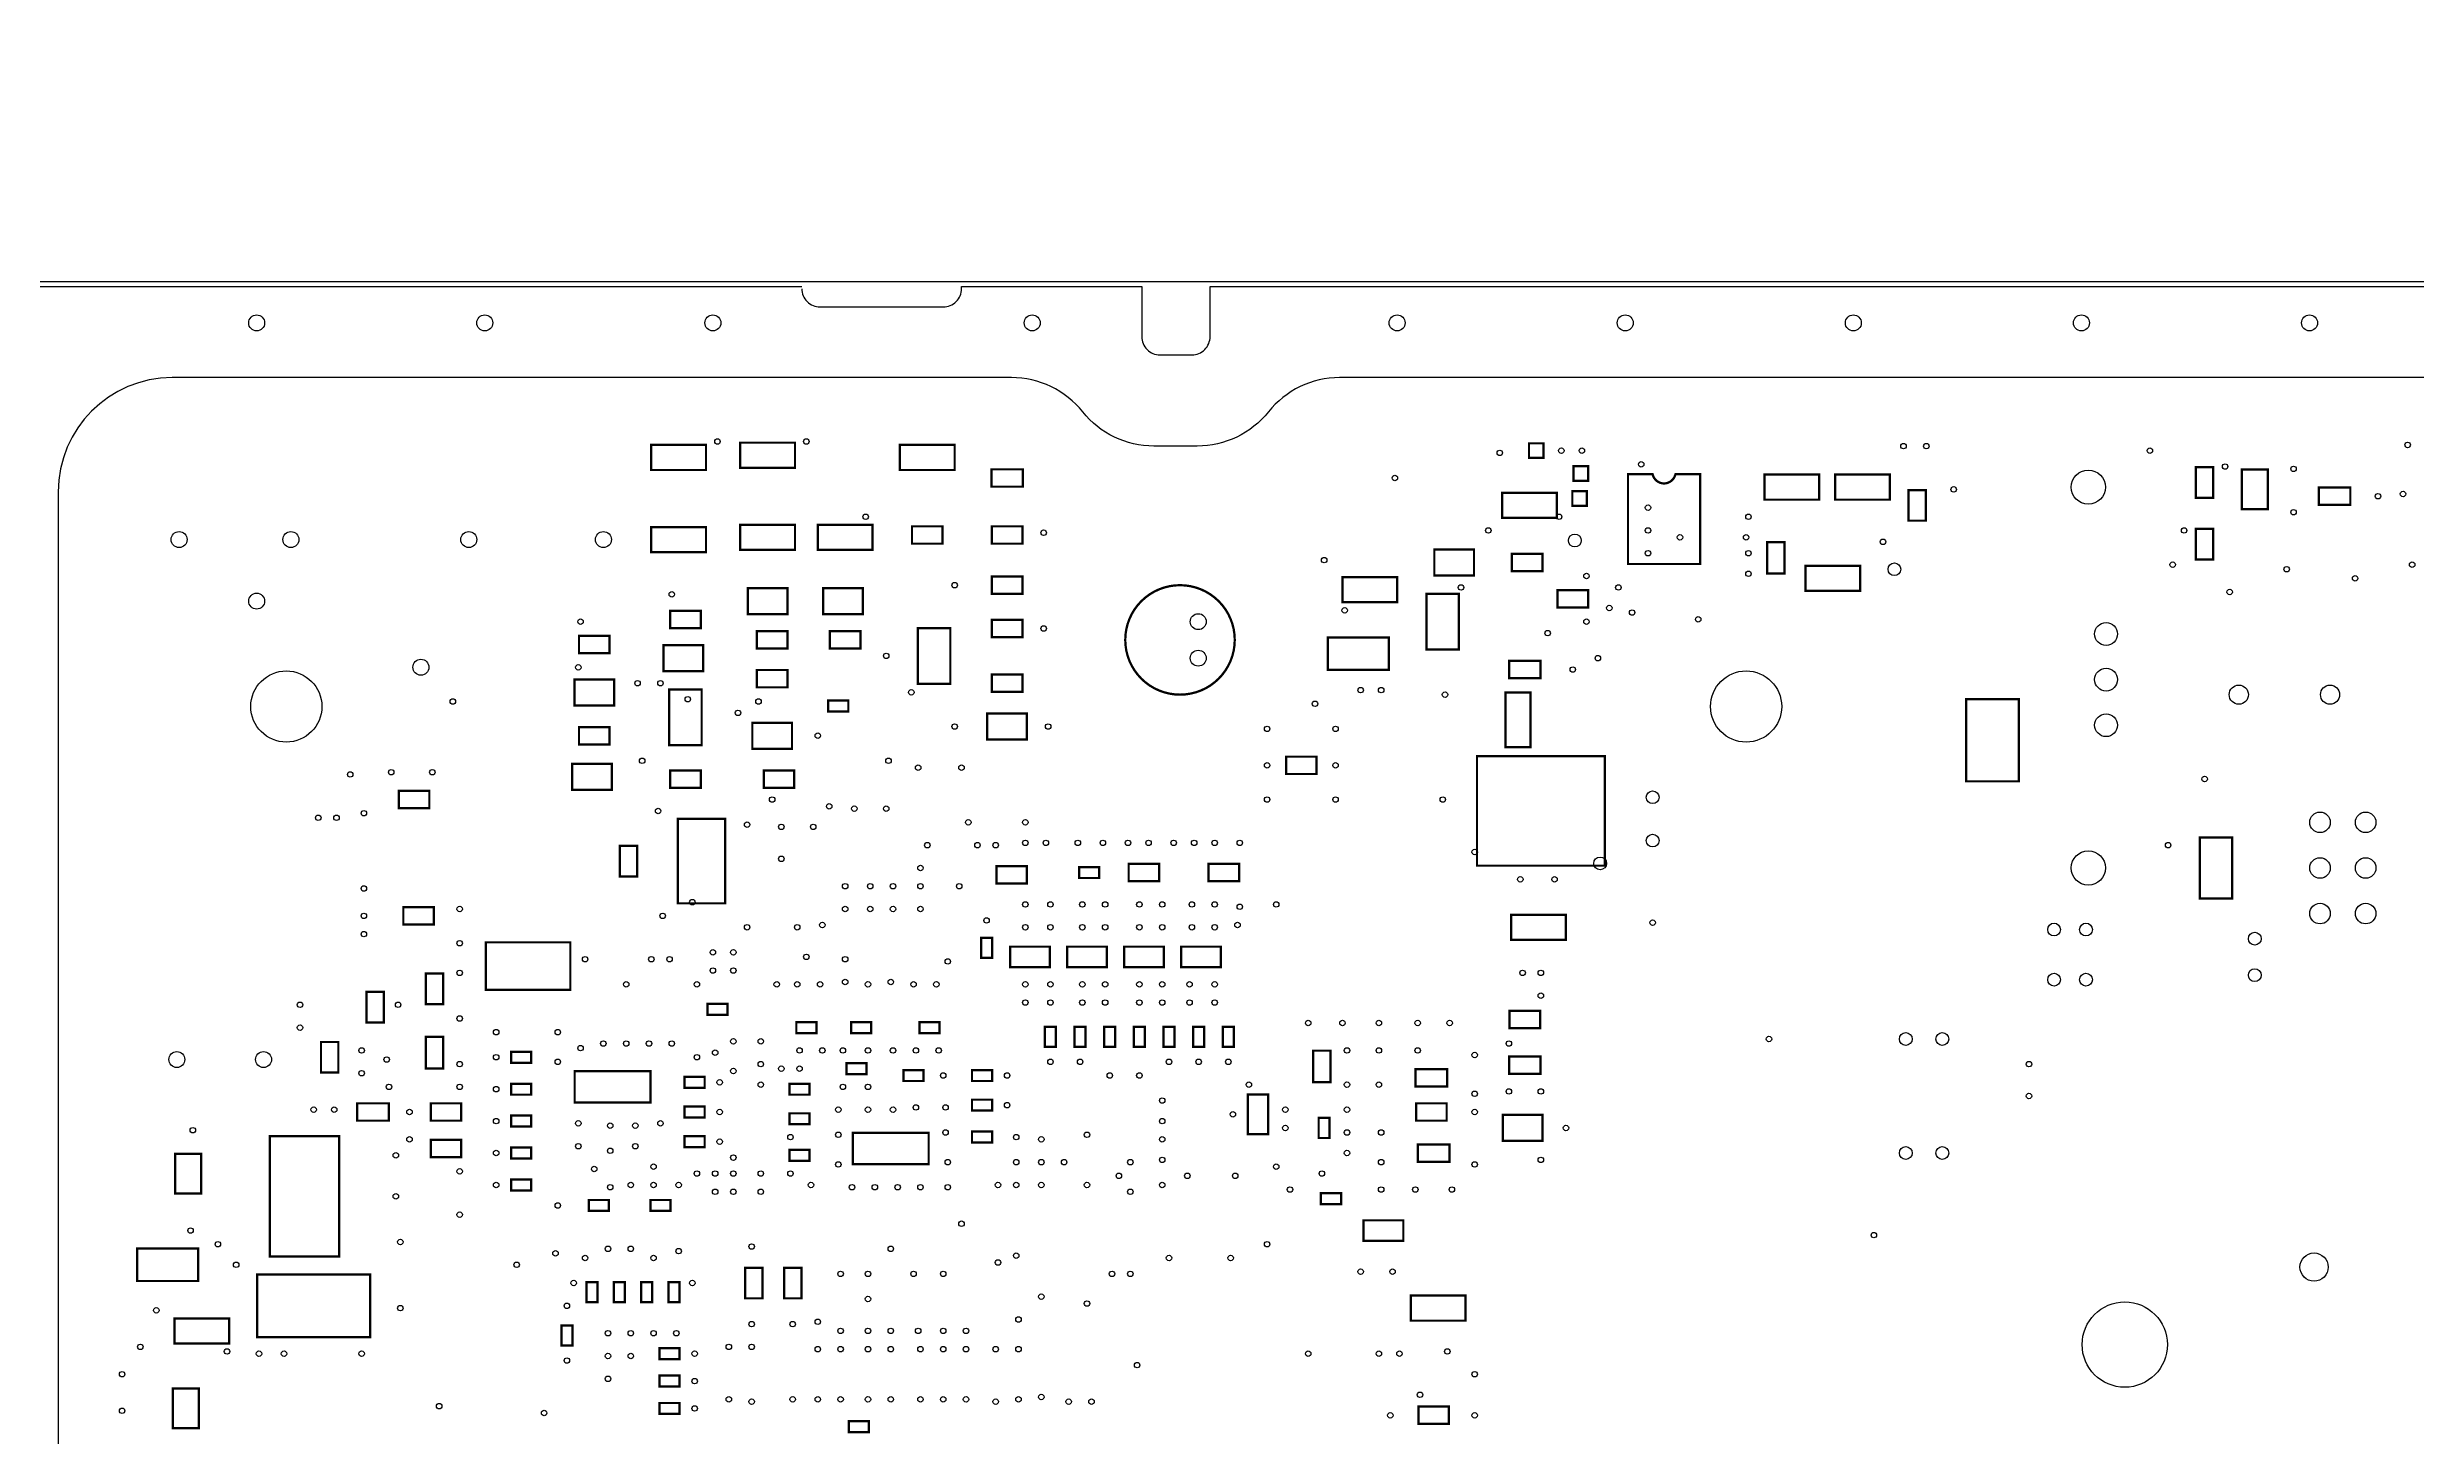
# Model space of a CAD drawing. Extents: x -225 to 380, y -363 to 289.
# Drawn here: x -90.1 to 41.8, y -73.3 to 4 of the extents above; entities that cross this region are included whole.
import ezdxf

# ---------------------------------------------------------------- set-up
doc = ezdxf.new("R2010")
doc.units = 0
doc.header["$MEASUREMENT"] = 0
doc.layers.get('0').update_dxf_attribs({"linetype": 'CONTINUOUS'})
doc.layers.get('DEFPOINTS').update_dxf_attribs({"linetype": 'CONTINUOUS'})
for name, color, linetype in [('1_2_CAV_PCB', 140, 'CONTINUOUS'), ('1_4_FUGAS_PASADAS', 1, 'CONTINUOUS'), ('_G01-IND-2BOT_OUTLINE_PART', 7, 'CONTINUOUS'), ('_G01-IND-3GEN_DRILLS', 40, 'CONTINUOUS'), ('_G01-IND-3GEN_OUTLINE', 7, 'CONTINUOUS')]:
    doc.layers.add(name, color=color, linetype=linetype)
doc.styles.get("Standard").update_dxf_attribs({"font": '@Arial Unicode MS'})
doc.dimstyles.get("Standard").update_dxf_attribs({"dimtxt": 0.18, "dimasz": 0.18, "dimexe": 0.18, "dimexo": 0.0625, "dimgap": 0.09, "dimtad": 0, "dimtih": 1, "dimtoh": 1, "dimdec": 4, "dimzin": 0, "dimdsep": 46, "dimtxsty": 'STANDARD', "dimcen": 0.09, "dimadec": 0, "dimazin": 0, "dimtfac": 1, "dimtdec": 4, "dimtofl": 0, "dimtmove": 2, "dimatfit": 3, "dimfxl": 1, "dimtolj": 1, "dimtzin": 0, "dimarcsym": 0})

# ---------------------------------------------------------------- blocks, each defined once
blk = doc.blocks.new('ROUND_99')
blk.add_circle((0, 0), 0.006)
blk = doc.blocks.new('ROUND_237')
blk.add_circle((0, 0), 0.014)
blk = doc.blocks.new('ROUND_148')
blk.add_circle((0, 0), 0.0175)
blk = doc.blocks.new('ROUND_241')
blk.add_circle((0, 0), 0.021)
blk = doc.blocks.new('ROUND_139')
blk.add_circle((0, 0), 0.0225)
blk = doc.blocks.new('ROUND_8')
blk.add_circle((0, 0), 0.025)
blk = doc.blocks.new('ROUND_147')
blk.add_circle((0, 0), 0.031)
blk = doc.blocks.new('ROUND_122')
blk.add_circle((0, 0), 0.0375)
blk = doc.blocks.new('ROUND_238')
blk.add_circle((0, 0), 0.078)
blk = doc.blocks.new('ROUND_240')
blk.add_circle((0, 0), 0.0935)
blk = doc.blocks.new('*U30')
at = {"color": 0, "linetype": 'Continuous'}
blk.add_text('288,67 [11,365]', height=6.5, dxfattribs=at).set_placement((317.96, 11.71))
blk = doc.blocks.new('*D29')
at = {"color": 0}
blk.add_line((-5.45, 9.27), (380.46, 9.27), dxfattribs=at)
at = {"layer": 'DEFPOINTS', "color": 0}
for p in [(-6.07, 9.27), (317.61, 9.27), (215.9, -279.4)]:
    blk.add_point(p, dxfattribs=at)
at = {"linetype": 'Continuous'}
blk.add_blockref('*U30', (0, 0), dxfattribs=at)

msp = doc.modelspace()

# ---------------------------------------------------------------- linework, layer by layer
at = {"layer": '1_2_CAV_PCB', "linetype": 'Continuous'}
msp.add_lwpolyline([(96.13899, -9.017), (-115.47488, -9.017, -0.182675814)], format="xyb", dxfattribs=at)
at = {"layer": '1_4_FUGAS_PASADAS', "linetype": 'Continuous'}
msp.add_lwpolyline([(88.59519, -14.351), (-18.18867, -14.351, 0.227735077), (-22.15424, -16.256, -0.22773508), (-26.11981, -18.161), (-28.52828, -18.161, -0.227735081), (-32.49385, -16.256, 0.227735081), (-36.45943, -14.351), (-83.18501, -14.351, 0.414213562), (-89.53501, -20.701), (-89.53501, -193.548, 0.414213562), (-83.18501, -199.898), (-39.75101, -199.898, -0.414213562), (-34.67101, -204.978), (-34.67101, -211.20175, 0.414185688), (-28.32161, -217.55175), (16.89038, -217.55606, 0.414241437), (23.24098, -211.20606), (23.24098, -206.12289, -0.414203924), (28.32082, -201.04289), (80.39121, -201.04118, 0.414203924)], format="xyb", dxfattribs=at)
at = {"layer": '_G01-IND-2BOT_OUTLINE_PART', "linetype": 'Continuous', "const_width": 0.127}
for points in [[(-56.51501, -18.0975), (-56.51501, -19.4945), (-53.46701, -19.4945), (-53.46701, -18.0975), (-56.51501, -18.0975)], [(-51.56201, -17.9705), (-51.56201, -19.3675), (-48.51401, -19.3675), (-48.51401, -17.9705), (-51.56201, -17.9705)], [(-39.62401, -19.4945), (-39.62401, -18.0975), (-42.67201, -18.0975), (-42.67201, -19.4945), (-39.62401, -19.4945)], [(-7.64541, -18.8214), (-6.83261, -18.8214), (-6.83261, -18.0086), (-7.64541, -18.0086), (-7.64541, -18.8214)], [(-35.82671, -20.4216), (-35.82671, -19.4564), (-37.57931, -19.4564), (-37.57931, -20.4216), (-35.82671, -20.4216)], [(-5.16891, -20.0914), (-4.35611, -20.0914), (-4.35611, -19.2786), (-5.16891, -19.2786), (-5.16891, -20.0914)], [(-2.13361, -24.7269), (1.87959, -24.7269), (1.87959, -19.7231), (0.51225, -19.7231), (0.48977, -19.79326), (0.44527, -19.89887), (0.38286, -19.99499), (0.30448, -20.07861), (0.21259, -20.1471), (0.11006, -20.19832), (0.00012, -20.23067), (-0.11381, -20.24314), (-0.22815, -20.23532), (-0.33933, -20.20748), (-0.44385, -20.16048), (-0.53846, -20.09579), (-0.62018, -20.01544), (-0.68646, -19.92194), (-0.73522, -19.81822), (-0.74379, -19.79326), (-0.76627, -19.7231), (-2.13361, -19.7231), (-2.13361, -24.7269)], [(5.46099, -19.7485), (5.46099, -21.1455), (8.50899, -21.1455), (8.50899, -19.7485), (5.46099, -19.7485)], [(12.44599, -21.1455), (12.44599, -19.7485), (9.39799, -19.7485), (9.39799, -21.1455), (12.44599, -21.1455)], [(29.48939, -21.0439), (30.45459, -21.0439), (30.45459, -19.3421), (29.48939, -19.3421), (29.48939, -21.0439)], [(33.48989, -19.4691), (32.04209, -19.4691), (32.04209, -21.6789), (33.48989, -21.6789), (33.48989, -19.4691)], [(-9.14401, -20.7645), (-9.14401, -22.1615), (-6.09601, -22.1615), (-6.09601, -20.7645), (-9.14401, -20.7645)], [(-5.23241, -21.4884), (-4.41961, -21.4884), (-4.41961, -20.6756), (-5.23241, -20.6756), (-5.23241, -21.4884)], [(13.48739, -22.3139), (14.45259, -22.3139), (14.45259, -20.6121), (13.48739, -20.6121), (13.48739, -22.3139)], [(38.08729, -21.4376), (38.08729, -20.4724), (36.33469, -20.4724), (36.33469, -21.4376), (38.08729, -21.4376)], [(-56.51501, -22.6695), (-56.51501, -24.0665), (-53.46701, -24.0665), (-53.46701, -22.6695), (-56.51501, -22.6695)], [(-48.51401, -23.9395), (-48.51401, -22.5425), (-51.56201, -22.5425), (-51.56201, -23.9395), (-48.51401, -23.9395)], [(-44.19601, -23.9395), (-44.19601, -22.5425), (-47.24401, -22.5425), (-47.24401, -23.9395), (-44.19601, -23.9395)], [(-40.29711, -23.5966), (-40.29711, -22.6314), (-41.99891, -22.6314), (-41.99891, -23.5966), (-40.29711, -23.5966)], [(-35.85211, -23.5966), (-35.85211, -22.6314), (-37.55391, -22.6314), (-37.55391, -23.5966), (-35.85211, -23.5966)], [(6.57859, -23.5077), (5.61339, -23.5077), (5.61339, -25.2603), (6.57859, -25.2603), (6.57859, -23.5077)], [(30.45459, -22.7711), (29.48939, -22.7711), (29.48939, -24.4729), (30.45459, -24.4729), (30.45459, -22.7711)], [(-10.70611, -25.3619), (-10.70611, -23.9141), (-12.91591, -23.9141), (-12.91591, -25.3619), (-10.70611, -25.3619)], [(-6.89611, -25.1206), (-6.89611, -24.1554), (-8.59791, -24.1554), (-8.59791, -25.1206), (-6.89611, -25.1206)], [(7.74699, -24.8285), (7.74699, -26.2255), (10.79499, -26.2255), (10.79499, -24.8285), (7.74699, -24.8285)], [(-51.14291, -26.0731), (-51.14291, -27.5209), (-48.93311, -27.5209), (-48.93311, -26.0731), (-51.14291, -26.0731)], [(-44.74211, -27.5209), (-44.74211, -26.0731), (-46.95191, -26.0731), (-46.95191, -27.5209), (-44.74211, -27.5209)], [(-37.55391, -25.4254), (-37.55391, -26.3906), (-35.85211, -26.3906), (-35.85211, -25.4254), (-37.55391, -25.4254)], [(-18.03401, -25.4635), (-18.03401, -26.8605), (-14.98601, -26.8605), (-14.98601, -25.4635), (-18.03401, -25.4635)], [(-13.34771, -29.4894), (-11.54431, -29.4894), (-11.54431, -26.3906), (-13.34771, -26.3906), (-13.34771, -29.4894)], [(-6.05791, -26.1874), (-6.05791, -27.1526), (-4.35611, -27.1526), (-4.35611, -26.1874), (-6.05791, -26.1874)], [(-53.75911, -28.2956), (-53.75911, -27.3304), (-55.46091, -27.3304), (-55.46091, -28.2956), (-53.75911, -28.2956)], [(-58.83911, -29.6926), (-58.83911, -28.7274), (-60.54091, -28.7274), (-60.54091, -29.6926), (-58.83911, -29.6926)], [(-50.63491, -28.4734), (-50.63491, -29.4386), (-48.93311, -29.4386), (-48.93311, -28.4734), (-50.63491, -28.4734)], [(-44.86911, -29.4386), (-44.86911, -28.4734), (-46.57091, -28.4734), (-46.57091, -29.4386), (-44.86911, -29.4386)], [(-41.66871, -31.3944), (-39.86531, -31.3944), (-39.86531, -28.2956), (-41.66871, -28.2956), (-41.66871, -31.3944)], [(-35.85211, -28.8036), (-35.85211, -27.8384), (-37.55391, -27.8384), (-37.55391, -28.8036), (-35.85211, -28.8036)], [(-18.84681, -28.8163), (-18.84681, -30.6197), (-15.44321, -30.6197), (-15.44321, -28.8163), (-18.84681, -28.8163)], [(-53.63211, -30.6959), (-53.63211, -29.2481), (-55.84191, -29.2481), (-55.84191, -30.6959), (-53.63211, -30.6959)], [(-6.99771, -31.0896), (-6.99771, -30.1244), (-8.75031, -30.1244), (-8.75031, -31.0896), (-6.99771, -31.0896)], [(-58.58511, -32.6009), (-58.58511, -31.1531), (-60.79491, -31.1531), (-60.79491, -32.6009), (-58.58511, -32.6009)], [(-48.93311, -31.5976), (-48.93311, -30.6324), (-50.63491, -30.6324), (-50.63491, -31.5976), (-48.93311, -31.5976)], [(-35.85211, -31.8516), (-35.85211, -30.8864), (-37.55391, -30.8864), (-37.55391, -31.8516), (-35.85211, -31.8516)], [(-55.51171, -34.8234), (-53.70831, -34.8234), (-53.70831, -31.7246), (-55.51171, -31.7246), (-55.51171, -34.8234)], [(-46.65981, -32.3342), (-46.65981, -32.9438), (-45.54221, -32.9438), (-45.54221, -32.3342), (-46.65981, -32.3342)], [(-7.55651, -31.877), (-8.95351, -31.877), (-8.95351, -34.925), (-7.55651, -34.925), (-7.55651, -31.877)], [(19.62149, -32.258), (16.70049, -32.258), (16.70049, -36.83), (19.62149, -36.83), (19.62149, -32.258)], [(-58.83911, -34.7726), (-58.83911, -33.8074), (-60.54091, -33.8074), (-60.54091, -34.7726), (-58.83911, -34.7726)], [(-50.88891, -33.5661), (-50.88891, -35.0139), (-48.67911, -35.0139), (-48.67911, -33.5661), (-50.88891, -33.5661)], [(-37.80791, -33.0581), (-37.80791, -34.5059), (-35.59811, -34.5059), (-35.59811, -33.0581), (-37.80791, -33.0581)], [(-21.17091, -35.4584), (-21.17091, -36.4236), (-19.46911, -36.4236), (-19.46911, -35.4584), (-21.17091, -35.4584)], [(-10.54101, -35.433), (-10.54101, -41.529), (-3.42901, -41.529), (-3.42901, -35.433), (-10.54101, -35.433)], [(-60.92191, -35.8521), (-60.92191, -37.2999), (-58.71211, -37.2999), (-58.71211, -35.8521), (-60.92191, -35.8521)], [(-55.46091, -36.2204), (-55.46091, -37.1856), (-53.75911, -37.1856), (-53.75911, -36.2204), (-55.46091, -36.2204)], [(-50.25391, -36.2204), (-50.25391, -37.1856), (-48.55211, -37.1856), (-48.55211, -36.2204), (-50.25391, -36.2204)], [(-70.57391, -37.3634), (-70.57391, -38.3286), (-68.87211, -38.3286), (-68.87211, -37.3634), (-70.57391, -37.3634)], [(-55.04181, -43.6245), (-52.40021, -43.6245), (-52.40021, -38.9255), (-55.04181, -38.9255), (-55.04181, -43.6245)], [(-58.26761, -42.1259), (-57.30241, -42.1259), (-57.30241, -40.4241), (-58.26761, -40.4241), (-58.26761, -42.1259)], [(31.50869, -39.9542), (29.70529, -39.9542), (29.70529, -43.3578), (31.50869, -43.3578), (31.50869, -39.9542)], [(-37.29991, -41.5544), (-37.29991, -42.5196), (-35.59811, -42.5196), (-35.59811, -41.5544), (-37.29991, -41.5544)], [(-31.57221, -42.2148), (-31.57221, -41.6052), (-32.68981, -41.6052), (-32.68981, -42.2148), (-31.57221, -42.2148)], [(-28.23211, -42.3926), (-28.23211, -41.4274), (-29.93391, -41.4274), (-29.93391, -42.3926), (-28.23211, -42.3926)], [(-23.78711, -42.3926), (-23.78711, -41.4274), (-25.48891, -41.4274), (-25.48891, -42.3926), (-23.78711, -42.3926)], [(-68.61811, -44.8056), (-68.61811, -43.8404), (-70.31991, -43.8404), (-70.31991, -44.8056), (-68.61811, -44.8056)], [(-8.63601, -44.2595), (-8.63601, -45.6565), (-5.58801, -45.6565), (-5.58801, -44.2595), (-8.63601, -44.2595)], [(-61.02351, -48.4378), (-61.02351, -45.7962), (-65.72251, -45.7962), (-65.72251, -48.4378), (-61.02351, -48.4378)], [(-38.15081, -46.6598), (-37.54121, -46.6598), (-37.54121, -45.5422), (-38.15081, -45.5422), (-38.15081, -46.6598)], [(-36.53791, -46.0375), (-36.53791, -47.1805), (-34.32811, -47.1805), (-34.32811, -46.0375), (-36.53791, -46.0375)], [(-33.36291, -46.0375), (-33.36291, -47.1805), (-31.15311, -47.1805), (-31.15311, -46.0375), (-33.36291, -46.0375)], [(-30.18791, -46.0375), (-30.18791, -47.1805), (-27.97811, -47.1805), (-27.97811, -46.0375), (-30.18791, -46.0375)], [(-27.01291, -46.0375), (-27.01291, -47.1805), (-24.80311, -47.1805), (-24.80311, -46.0375), (-27.01291, -46.0375)], [(-69.06261, -49.2379), (-68.09741, -49.2379), (-68.09741, -47.5361), (-69.06261, -47.5361), (-69.06261, -49.2379)], [(-71.39941, -48.5521), (-72.36461, -48.5521), (-72.36461, -50.2539), (-71.39941, -50.2539), (-71.39941, -48.5521)], [(-53.39081, -49.2252), (-53.39081, -49.8348), (-52.27321, -49.8348), (-52.27321, -49.2252), (-53.39081, -49.2252)], [(-7.02311, -50.5841), (-7.02311, -49.6189), (-8.72491, -49.6189), (-8.72491, -50.5841), (-7.02311, -50.5841)], [(-73.93941, -51.3461), (-74.90461, -51.3461), (-74.90461, -53.0479), (-73.93941, -53.0479), (-73.93941, -51.3461)], [(-68.09741, -51.0667), (-69.06261, -51.0667), (-69.06261, -52.8193), (-68.09741, -52.8193), (-68.09741, -51.0667)], [(-47.32021, -50.8508), (-47.32021, -50.2412), (-48.43781, -50.2412), (-48.43781, -50.8508), (-47.32021, -50.8508)], [(-44.27221, -50.8508), (-44.27221, -50.2412), (-45.38981, -50.2412), (-45.38981, -50.8508), (-44.27221, -50.8508)], [(-40.46221, -50.8508), (-40.46221, -50.2412), (-41.57981, -50.2412), (-41.57981, -50.8508), (-40.46221, -50.8508)], [(-33.98521, -50.4952), (-34.59481, -50.4952), (-34.59481, -51.6128), (-33.98521, -51.6128), (-33.98521, -50.4952)], [(-32.33421, -50.4952), (-32.94381, -50.4952), (-32.94381, -51.6128), (-32.33421, -51.6128), (-32.33421, -50.4952)], [(-30.68321, -50.4952), (-31.29281, -50.4952), (-31.29281, -51.6128), (-30.68321, -51.6128), (-30.68321, -50.4952)], [(-29.03221, -50.4952), (-29.64181, -50.4952), (-29.64181, -51.6128), (-29.03221, -51.6128), (-29.03221, -50.4952)], [(-27.38121, -50.4952), (-27.99081, -50.4952), (-27.99081, -51.6128), (-27.38121, -51.6128), (-27.38121, -50.4952)], [(-25.73021, -50.4952), (-26.33981, -50.4952), (-26.33981, -51.6128), (-25.73021, -51.6128), (-25.73021, -50.4952)], [(-24.07921, -50.4952), (-24.68881, -50.4952), (-24.68881, -51.6128), (-24.07921, -51.6128), (-24.07921, -50.4952)], [(-63.19521, -52.5018), (-63.19521, -51.8922), (-64.31281, -51.8922), (-64.31281, -52.5018), (-63.19521, -52.5018)], [(-44.52621, -53.1368), (-44.52621, -52.5272), (-45.64381, -52.5272), (-45.64381, -53.1368), (-44.52621, -53.1368)], [(-18.69441, -51.8287), (-19.65961, -51.8287), (-19.65961, -53.5813), (-18.69441, -53.5813), (-18.69441, -51.8287)], [(-8.75031, -52.1589), (-8.75031, -53.1241), (-6.99771, -53.1241), (-6.99771, -52.1589), (-8.75031, -52.1589)], [(-63.19521, -54.2798), (-63.19521, -53.6702), (-64.31281, -53.6702), (-64.31281, -54.2798), (-63.19521, -54.2798)], [(-56.56581, -54.7243), (-56.56581, -52.9717), (-60.78221, -52.9717), (-60.78221, -54.7243), (-56.56581, -54.7243)], [(-54.66081, -53.2892), (-54.66081, -53.8988), (-53.54321, -53.8988), (-53.54321, -53.2892), (-54.66081, -53.2892)], [(-47.70121, -54.2798), (-47.70121, -53.6702), (-48.81881, -53.6702), (-48.81881, -54.2798), (-47.70121, -54.2798)], [(-42.46881, -52.9082), (-42.46881, -53.5178), (-41.35121, -53.5178), (-41.35121, -52.9082), (-42.46881, -52.9082)], [(-38.65881, -52.9082), (-38.65881, -53.5178), (-37.54121, -53.5178), (-37.54121, -52.9082), (-38.65881, -52.9082)], [(-12.20471, -53.8226), (-12.20471, -52.8574), (-13.95731, -52.8574), (-13.95731, -53.8226), (-12.20471, -53.8226)], [(-71.13271, -55.7276), (-71.13271, -54.7624), (-72.88531, -54.7624), (-72.88531, -55.7276), (-71.13271, -55.7276)], [(-67.09411, -55.7276), (-67.09411, -54.7624), (-68.79591, -54.7624), (-68.79591, -55.7276), (-67.09411, -55.7276)], [(-63.19521, -56.0578), (-63.19521, -55.4482), (-64.31281, -55.4482), (-64.31281, -56.0578), (-63.19521, -56.0578)], [(-54.66081, -54.9402), (-54.66081, -55.5498), (-53.54321, -55.5498), (-53.54321, -54.9402), (-54.66081, -54.9402)], [(-47.70121, -55.9308), (-47.70121, -55.3212), (-48.81881, -55.3212), (-48.81881, -55.9308), (-47.70121, -55.9308)], [(-38.65881, -54.5592), (-38.65881, -55.1688), (-37.54121, -55.1688), (-37.54121, -54.5592), (-38.65881, -54.5592)], [(-22.16151, -54.2671), (-23.30451, -54.2671), (-23.30451, -56.4769), (-22.16151, -56.4769), (-22.16151, -54.2671)], [(-12.23011, -55.7276), (-12.23011, -54.7624), (-13.93191, -54.7624), (-13.93191, -55.7276), (-12.23011, -55.7276)], [(-6.89611, -56.8579), (-6.89611, -55.4101), (-9.10591, -55.4101), (-9.10591, -56.8579), (-6.89611, -56.8579)], [(-73.88861, -56.5912), (-77.74941, -56.5912), (-77.74941, -63.2968), (-73.88861, -63.2968), (-73.88861, -56.5912)], [(-54.66081, -56.5912), (-54.66081, -57.2008), (-53.54321, -57.2008), (-53.54321, -56.5912), (-54.66081, -56.5912)], [(-45.28821, -56.4007), (-45.28821, -58.1533), (-41.07181, -58.1533), (-41.07181, -56.4007), (-45.28821, -56.4007)], [(-38.65881, -56.3372), (-38.65881, -56.9468), (-37.54121, -56.9468), (-37.54121, -56.3372), (-38.65881, -56.3372)], [(-19.35481, -56.6928), (-18.74521, -56.6928), (-18.74521, -55.5752), (-19.35481, -55.5752), (-19.35481, -56.6928)], [(-83.01991, -59.7789), (-81.57211, -59.7789), (-81.57211, -57.5691), (-83.01991, -57.5691), (-83.01991, -59.7789)], [(-68.79591, -56.7944), (-68.79591, -57.7596), (-67.09411, -57.7596), (-67.09411, -56.7944), (-68.79591, -56.7944)], [(-63.19521, -57.8358), (-63.19521, -57.2262), (-64.31281, -57.2262), (-64.31281, -57.8358), (-63.19521, -57.8358)], [(-47.70121, -57.9628), (-47.70121, -57.3532), (-48.81881, -57.3532), (-48.81881, -57.9628), (-47.70121, -57.9628)], [(-13.83031, -57.0484), (-13.83031, -58.0136), (-12.07771, -58.0136), (-12.07771, -57.0484), (-13.83031, -57.0484)], [(-63.19521, -59.6138), (-63.19521, -59.0042), (-64.31281, -59.0042), (-64.31281, -59.6138), (-63.19521, -59.6138)], [(-58.87721, -60.7568), (-58.87721, -60.1472), (-59.99481, -60.1472), (-59.99481, -60.7568), (-58.87721, -60.7568)], [(-55.44821, -60.7568), (-55.44821, -60.1472), (-56.56581, -60.1472), (-56.56581, -60.7568), (-55.44821, -60.7568)], [(-19.22781, -59.7662), (-19.22781, -60.3758), (-18.11021, -60.3758), (-18.11021, -59.7662), (-19.22781, -59.7662)], [(-16.85291, -61.2775), (-16.85291, -62.4205), (-14.64311, -62.4205), (-14.64311, -61.2775), (-16.85291, -61.2775)], [(-81.73721, -64.6557), (-81.73721, -62.8523), (-85.14081, -62.8523), (-85.14081, -64.6557), (-81.73721, -64.6557)], [(-72.16141, -67.7926), (-72.16141, -64.2874), (-78.46061, -64.2874), (-78.46061, -67.7926), (-72.16141, -67.7926)], [(-51.28261, -65.6209), (-50.31741, -65.6209), (-50.31741, -63.9191), (-51.28261, -63.9191), (-51.28261, -65.6209)], [(-49.12361, -65.6209), (-48.15841, -65.6209), (-48.15841, -63.9191), (-49.12361, -63.9191), (-49.12361, -65.6209)], [(-60.12181, -65.8368), (-59.51221, -65.8368), (-59.51221, -64.7192), (-60.12181, -64.7192), (-60.12181, -65.8368)], [(-58.59781, -65.8368), (-57.98821, -65.8368), (-57.98821, -64.7192), (-58.59781, -64.7192), (-58.59781, -65.8368)], [(-57.07381, -65.8368), (-56.46421, -65.8368), (-56.46421, -64.7192), (-57.07381, -64.7192), (-57.07381, -65.8368)], [(-55.54981, -65.8368), (-54.94021, -65.8368), (-54.94021, -64.7192), (-55.54981, -64.7192), (-55.54981, -65.8368)], [(-11.17601, -66.8655), (-11.17601, -65.4685), (-14.22401, -65.4685), (-14.22401, -66.8655), (-11.17601, -66.8655)], [(-83.05801, -66.7385), (-83.05801, -68.1355), (-80.01001, -68.1355), (-80.01001, -66.7385), (-83.05801, -66.7385)], [(-60.90921, -67.1322), (-61.51881, -67.1322), (-61.51881, -68.2498), (-60.90921, -68.2498), (-60.90921, -67.1322)], [(-56.05781, -68.4022), (-56.05781, -69.0118), (-54.94021, -69.0118), (-54.94021, -68.4022), (-56.05781, -68.4022)], [(-56.05781, -69.9262), (-56.05781, -70.5358), (-54.94021, -70.5358), (-54.94021, -69.9262), (-56.05781, -69.9262)], [(-83.14691, -72.8599), (-81.69911, -72.8599), (-81.69911, -70.6501), (-83.14691, -70.6501), (-83.14691, -72.8599)], [(-56.05781, -71.4502), (-56.05781, -72.0598), (-54.94021, -72.0598), (-54.94021, -71.4502), (-56.05781, -71.4502)], [(-44.39921, -73.0758), (-44.39921, -72.4662), (-45.51681, -72.4662), (-45.51681, -73.0758), (-44.39921, -73.0758)], [(-13.80491, -71.6534), (-13.80491, -72.6186), (-12.10311, -72.6186), (-12.10311, -71.6534), (-13.80491, -71.6534)]]:
    msp.add_lwpolyline(points, dxfattribs=at)
msp.add_lwpolyline([(-27.07641, -25.908, 1), (-27.07641, -32.004, 1)], format="xyb", close=True, dxfattribs=at)
at = {"layer": '_G01-IND-3GEN_OUTLINE', "linetype": 'Continuous'}
for points in [[(24.77988, -207.1971), (24.76499, -219.583), (5.07999, -220.726), (-17.22121, -220.726), (-36.19501, -219.583), (-36.19501, -207.391, 0.4142136), (-37.46501, -206.121), (-39.24301, -206.121), (-39.24301, -205.994, 0.4142136), (-40.25901, -204.978), (-47.11701, -204.978, 0.4142136), (-48.13301, -205.994), (-48.13301, -206.121), (-120.01501, -206.121, -0.4142136), (-121.28501, -204.851), (-121.28501, -168.021), (-95.88501, -168.021, 0.4142136), (-94.61501, -166.751), (-94.61501, -48.641, 0.4142136), (-95.88501, -47.371), (-121.28501, -47.371), (-121.28501, -10.541, -0.4142136), (-120.01501, -9.271), (-48.13301, -9.271)], [(-48.13301, -9.398, 0.4142136), (-47.11701, -10.414), (-40.25901, -10.414, 0.4142136), (-39.24301, -9.398), (-39.24301, -9.271), (-29.21001, -9.271), (-29.21001, -12.065, 0.4142136), (-28.19401, -13.081), (-26.41601, -13.081, 0.4142136), (-25.40001, -12.065), (-25.40001, -9.271), (90.80499, -9.271, -0.4142136), (121.28499, -39.751), (121.28499, -175.641, -0.4142136), (90.80499, -206.121), (26.03499, -206.121, 0.4142136), (24.76499, -207.391)]]:
    msp.add_lwpolyline(points, format="xyb", dxfattribs=at)

# ---------------------------------------------------------------- block references
at = {"layer": '_G01-IND-3GEN_DRILLS', "linetype": 'Continuous', "xscale": 25.4, "yscale": 25.4, "zscale": 25.4, "rotation": 270}
for name, p in [('ROUND_148', (-78.48601, -11.303)), ('ROUND_148', (-65.78601, -11.303)), ('ROUND_148', (-53.08601, -11.303)), ('ROUND_148', (-35.30601, -11.303)), ('ROUND_148', (-14.98601, -11.303)), ('ROUND_148', (-2.28601, -11.303)), ('ROUND_148', (10.41399, -11.303)), ('ROUND_148', (23.11399, -11.303)), ('ROUND_148', (35.81399, -11.303)), ('ROUND_99', (-52.83201, -17.907)), ('ROUND_99', (-47.87901, -17.907)), ('ROUND_99', (-9.27101, -18.542)), ('ROUND_99', (-5.84201, -18.415)), ('ROUND_99', (-4.69901, -18.415)), ('ROUND_99', (13.20799, -18.161)), ('ROUND_99', (14.47799, -18.161)), ('ROUND_99', (26.92399, -18.415)), ('ROUND_99', (41.27499, -18.0975)), ('ROUND_99', (-15.11301, -19.939)), ('ROUND_99', (-1.39701, -19.177)), ('ROUND_122', (23.49499, -20.447)), ('ROUND_99', (31.11499, -19.304)), ('ROUND_99', (34.92499, -19.431)), ('ROUND_99', (16.00199, -20.574)), ('ROUND_99', (39.62399, -20.955)), ('ROUND_99', (41.02099, -20.828)), ('ROUND_99', (-44.57701, -22.098)), ('ROUND_99', (-5.96901, -22.098)), ('ROUND_99', (-1.01601, -21.59)), ('ROUND_99', (4.57199, -22.098)), ('ROUND_99', (34.92499, -21.844)), ('ROUND_148', (-82.80401, -23.368)), ('ROUND_148', (-76.58101, -23.368)), ('ROUND_148', (-66.67501, -23.368)), ('ROUND_148', (-59.18201, -23.368)), ('ROUND_99', (-34.67101, -22.987)), ('ROUND_99', (-9.90601, -22.86)), ('ROUND_237', (-5.09271, -23.4188)), ('ROUND_99', (-1.01601, -22.86)), ('ROUND_99', (0.76199, -23.241)), ('ROUND_99', (4.44499, -23.241)), ('ROUND_99', (12.06499, -23.495)), ('ROUND_99', (28.82899, -22.86)), ('ROUND_99', (-19.05001, -24.511)), ('ROUND_99', (-1.01601, -24.13)), ('ROUND_99', (4.57199, -24.13)), ('ROUND_237', (12.69999, -25.019)), ('ROUND_99', (28.19399, -24.765)), ('ROUND_99', (34.54399, -25.019)), ('ROUND_99', (41.52899, -24.765)), ('ROUND_148', (-78.48601, -26.797)), ('ROUND_99', (-55.37201, -26.416)), ('ROUND_99', (-39.62401, -25.908)), ('ROUND_99', (-11.43001, -26.035)), ('ROUND_99', (-4.44501, -25.4)), ('ROUND_99', (-2.66701, -26.035)), ('ROUND_99', (4.57199, -25.273)), ('ROUND_99', (31.36899, -26.289)), ('ROUND_99', (38.35399, -25.527)), ('ROUND_148', (-26.06041, -27.94)), ('ROUND_99', (-17.90701, -27.305)), ('ROUND_99', (-3.17501, -27.178)), ('ROUND_99', (-1.90501, -27.432)), ('ROUND_99', (1.77799, -27.813)), ('ROUND_99', (-60.45201, -27.94)), ('ROUND_99', (-34.67101, -28.321)), ('ROUND_99', (-6.60401, -28.575)), ('ROUND_99', (-4.44501, -27.94)), ('ROUND_8', (24.48559, -28.6258)), ('ROUND_148', (-69.34201, -30.48)), ('ROUND_99', (-60.57901, -30.48)), ('ROUND_99', (-43.43401, -29.845)), ('ROUND_148', (-26.06041, -29.972)), ('ROUND_99', (-3.81001, -29.972)), ('ROUND_238', (-76.83501, -32.6644)), ('ROUND_99', (-57.27701, -31.369)), ('ROUND_99', (-56.00701, -31.369)), ('ROUND_99', (-17.01801, -31.75)), ('ROUND_99', (-15.87501, -31.75)), ('ROUND_99', (-5.20701, -30.607)), ('ROUND_238', (4.44499, -32.6644)), ('ROUND_8', (24.48559, -31.1658)), ('ROUND_241', (31.87699, -32.004)), ('ROUND_241', (36.95699, -32.004)), ('ROUND_99', (-67.56401, -32.385)), ('ROUND_99', (-54.48301, -32.258)), ('ROUND_99', (-51.68901, -33.02)), ('ROUND_99', (-50.54601, -32.385)), ('ROUND_99', (-42.03701, -31.877)), ('ROUND_99', (-19.55801, -32.512)), ('ROUND_99', (-12.31901, -32.004)), ('ROUND_99', (-47.24401, -34.29)), ('ROUND_99', (-39.62401, -33.782)), ('ROUND_99', (-34.41701, -33.782)), ('ROUND_99', (-22.22501, -33.909)), ('ROUND_99', (-18.41501, -33.909)), ('ROUND_8', (24.48559, -33.7058)), ('ROUND_99', (-57.02301, -35.687)), ('ROUND_99', (-43.30701, -35.687)), ('ROUND_99', (-73.27901, -36.449)), ('ROUND_99', (-70.99301, -36.322)), ('ROUND_99', (-68.70701, -36.322)), ('ROUND_99', (-41.65601, -36.068)), ('ROUND_99', (-39.24301, -36.068)), ('ROUND_99', (-22.22501, -35.941)), ('ROUND_99', (-18.41501, -35.941)), ('ROUND_99', (29.97199, -36.703)), ('ROUND_99', (-49.78401, -37.846)), ('ROUND_99', (-46.60901, -38.227)), ('ROUND_99', (-45.21201, -38.354)), ('ROUND_99', (-43.43401, -38.354)), ('ROUND_99', (-22.22501, -37.846)), ('ROUND_99', (-18.41501, -37.846)), ('ROUND_99', (-12.44601, -37.846)), ('ROUND_237', (-0.76201, -37.719)), ('ROUND_99', (-75.05701, -38.862)), ('ROUND_99', (-74.04101, -38.862)), ('ROUND_99', (-72.51701, -38.608)), ('ROUND_99', (-56.13401, -38.481)), ('ROUND_99', (-51.18101, -39.243)), ('ROUND_99', (-49.27601, -39.37)), ('ROUND_99', (-47.49801, -39.37)), ('ROUND_99', (-38.86201, -39.116)), ('ROUND_99', (-35.68701, -39.116)), ('ROUND_139', (36.39819, -39.116)), ('ROUND_139', (38.93819, -39.116)), ('ROUND_99', (-41.14801, -40.386)), ('ROUND_99', (-38.35401, -40.386)), ('ROUND_99', (-37.33801, -40.386)), ('ROUND_99', (-35.68701, -40.259)), ('ROUND_99', (-34.54401, -40.259)), ('ROUND_99', (-32.76601, -40.259)), ('ROUND_99', (-31.36901, -40.259)), ('ROUND_99', (-29.97201, -40.259)), ('ROUND_99', (-28.82901, -40.259)), ('ROUND_99', (-27.43201, -40.259)), ('ROUND_99', (-26.28901, -40.259)), ('ROUND_99', (-25.14601, -40.259)), ('ROUND_99', (-23.74901, -40.259)), ('ROUND_99', (-10.66801, -40.767)), ('ROUND_237', (-0.76201, -40.132)), ('ROUND_122', (23.49499, -41.656)), ('ROUND_99', (27.93999, -40.386)), ('ROUND_99', (-49.27601, -41.148)), ('ROUND_99', (-41.52901, -41.656)), ('ROUND_99', (-8.12801, -42.291)), ('ROUND_99', (-6.22301, -42.291)), ('ROUND_237', (-3.68301, -41.402)), ('ROUND_139', (36.39819, -41.656)), ('ROUND_139', (38.93819, -41.656)), ('ROUND_99', (-72.51701, -42.799)), ('ROUND_99', (-54.22901, -43.561)), ('ROUND_99', (-45.72001, -42.672)), ('ROUND_99', (-44.32301, -42.672)), ('ROUND_99', (-43.05301, -42.672)), ('ROUND_99', (-41.52901, -42.672)), ('ROUND_99', (-39.37001, -42.672)), ('ROUND_99', (-72.51701, -44.323)), ('ROUND_99', (-67.18301, -43.942)), ('ROUND_99', (-55.88001, -44.323)), ('ROUND_99', (-51.18101, -44.958)), ('ROUND_99', (-48.38701, -44.958)), ('ROUND_99', (-46.99001, -44.831)), ('ROUND_99', (-45.72001, -43.942)), ('ROUND_99', (-44.32301, -43.942)), ('ROUND_99', (-43.05301, -43.942)), ('ROUND_99', (-41.52901, -43.942)), ('ROUND_99', (-37.84601, -44.577)), ('ROUND_99', (-35.68701, -43.688)), ('ROUND_99', (-35.68701, -44.958)), ('ROUND_99', (-34.29001, -43.688)), ('ROUND_99', (-34.29001, -44.958)), ('ROUND_99', (-32.51201, -43.688)), ('ROUND_99', (-32.51201, -44.958)), ('ROUND_99', (-31.24201, -43.688)), ('ROUND_99', (-31.24201, -44.958)), ('ROUND_99', (-29.33701, -43.688)), ('ROUND_99', (-29.33701, -44.958)), ('ROUND_99', (-28.06701, -43.688)), ('ROUND_99', (-28.06701, -44.958)), ('ROUND_99', (-26.41601, -43.688)), ('ROUND_99', (-26.41601, -44.958)), ('ROUND_99', (-25.14601, -43.688)), ('ROUND_99', (-25.14601, -44.958)), ('ROUND_99', (-23.87601, -44.831)), ('ROUND_99', (-23.74901, -43.815)), ('ROUND_99', (-21.71701, -43.688)), ('ROUND_99', (-0.76201, -44.704)), ('ROUND_237', (21.58999, -45.085)), ('ROUND_237', (23.36799, -45.085)), ('ROUND_139', (36.39819, -44.196)), ('ROUND_139', (38.93819, -44.196)), ('ROUND_99', (-72.51701, -45.339)), ('ROUND_99', (-67.18301, -45.847)), ('ROUND_237', (32.76599, -45.593)), ('ROUND_99', (-67.18301, -47.498)), ('ROUND_99', (-60.19801, -46.736)), ('ROUND_99', (-56.51501, -46.736)), ('ROUND_99', (-55.49901, -46.736)), ('ROUND_99', (-53.08601, -46.355)), ('ROUND_99', (-53.08601, -47.371)), ('ROUND_99', (-51.94301, -46.355)), ('ROUND_99', (-51.94301, -47.371)), ('ROUND_99', (-47.87901, -46.609)), ('ROUND_99', (-45.72001, -46.736)), ('ROUND_99', (-40.00501, -46.863)), ('ROUND_99', (-8.00101, -47.498)), ('ROUND_99', (-6.98501, -47.498)), ('ROUND_237', (32.76599, -47.625)), ('ROUND_99', (-57.91201, -48.133)), ('ROUND_99', (-53.97501, -48.133)), ('ROUND_99', (-49.53001, -48.133)), ('ROUND_99', (-48.38701, -48.133)), ('ROUND_99', (-47.11701, -48.133)), ('ROUND_99', (-45.72001, -48.006)), ('ROUND_99', (-44.45001, -48.133)), ('ROUND_99', (-43.18001, -48.006)), ('ROUND_99', (-41.91001, -48.133)), ('ROUND_99', (-40.64001, -48.133)), ('ROUND_99', (-35.68701, -48.133)), ('ROUND_99', (-34.29001, -48.133)), ('ROUND_99', (-32.51201, -48.133)), ('ROUND_99', (-31.24201, -48.133)), ('ROUND_99', (-29.33701, -48.133)), ('ROUND_99', (-28.06701, -48.133)), ('ROUND_99', (-26.54301, -48.133)), ('ROUND_99', (-25.14601, -48.133)), ('ROUND_99', (-6.98501, -48.768)), ('ROUND_237', (21.58999, -47.879)), ('ROUND_237', (23.36799, -47.879)), ('ROUND_99', (-76.07301, -49.276)), ('ROUND_99', (-70.61201, -49.276)), ('ROUND_99', (-67.18301, -50.038)), ('ROUND_99', (-35.68701, -49.149)), ('ROUND_99', (-34.29001, -49.149)), ('ROUND_99', (-32.51201, -49.149)), ('ROUND_99', (-31.24201, -49.149)), ('ROUND_99', (-29.33701, -49.149)), ('ROUND_99', (-28.06701, -49.149)), ('ROUND_99', (-26.54301, -49.149)), ('ROUND_99', (-25.14601, -49.149)), ('ROUND_99', (-76.07301, -50.546)), ('ROUND_99', (-65.15101, -50.8)), ('ROUND_99', (-61.72201, -50.8)), ('ROUND_99', (-59.18201, -51.435)), ('ROUND_99', (-57.91201, -51.435)), ('ROUND_99', (-56.64201, -51.435)), ('ROUND_99', (-55.37201, -51.435)), ('ROUND_99', (-51.94301, -51.308)), ('ROUND_99', (-50.41901, -51.308)), ('ROUND_99', (-19.93901, -50.292)), ('ROUND_99', (-18.03401, -50.292)), ('ROUND_99', (-16.00201, -50.292)), ('ROUND_99', (-13.84301, -50.292)), ('ROUND_99', (-12.06501, -50.292)), ('ROUND_99', (-8.76301, -51.435)), ('ROUND_99', (5.71499, -51.181)), ('ROUND_237', (13.33499, -51.181)), ('ROUND_237', (15.36699, -51.181)), ('ROUND_148', (-82.93101, -52.324)), ('ROUND_148', (-78.10501, -52.324)), ('ROUND_99', (-72.64401, -51.816)), ('ROUND_99', (-71.24701, -52.324)), ('ROUND_99', (-67.18301, -52.578)), ('ROUND_99', (-65.15101, -52.197)), ('ROUND_99', (-61.72201, -52.451)), ('ROUND_99', (-60.45201, -51.689)), ('ROUND_99', (-53.97501, -52.197)), ('ROUND_99', (-52.95901, -51.943)), ('ROUND_99', (-50.41901, -52.578)), ('ROUND_99', (-49.27601, -52.832)), ('ROUND_99', (-48.26001, -51.816)), ('ROUND_99', (-48.26001, -52.832)), ('ROUND_99', (-46.99001, -51.816)), ('ROUND_99', (-45.84701, -51.816)), ('ROUND_99', (-44.45001, -51.816)), ('ROUND_99', (-43.05301, -51.816)), ('ROUND_99', (-41.78301, -51.816)), ('ROUND_99', (-40.51301, -51.816)), ('ROUND_99', (-34.29001, -52.451)), ('ROUND_99', (-32.63901, -52.451)), ('ROUND_99', (-27.68601, -52.451)), ('ROUND_99', (-26.03501, -52.451)), ('ROUND_99', (-24.38401, -52.451)), ('ROUND_99', (-17.78001, -51.816)), ('ROUND_99', (-16.00201, -51.816)), ('ROUND_99', (-13.84301, -51.816)), ('ROUND_99', (-10.66801, -52.07)), ('ROUND_99', (20.19299, -52.578)), ('ROUND_99', (-72.64401, -53.086)), ('ROUND_99', (-71.12001, -53.848)), ('ROUND_99', (-67.18301, -53.848)), ('ROUND_99', (-65.15101, -53.975)), ('ROUND_99', (-52.70501, -53.594)), ('ROUND_99', (-51.94301, -52.959)), ('ROUND_99', (-50.41901, -53.721)), ('ROUND_99', (-45.84701, -53.848)), ('ROUND_99', (-44.45001, -53.848)), ('ROUND_99', (-40.25901, -53.213)), ('ROUND_99', (-36.70301, -53.213)), ('ROUND_99', (-30.98801, -53.213)), ('ROUND_99', (-29.33701, -53.213)), ('ROUND_99', (-23.24101, -53.721)), ('ROUND_99', (-17.78001, -53.721)), ('ROUND_99', (-16.00201, -53.721)), ('ROUND_99', (-10.66801, -54.229)), ('ROUND_99', (-8.76301, -54.102)), ('ROUND_99', (-6.98501, -54.102)), ('ROUND_99', (-75.31101, -55.118)), ('ROUND_99', (-74.16801, -55.118)), ('ROUND_99', (-69.97701, -55.245)), ('ROUND_99', (-52.70501, -55.245)), ('ROUND_99', (-46.10101, -55.118)), ('ROUND_99', (-44.45001, -55.118)), ('ROUND_99', (-43.05301, -55.118)), ('ROUND_99', (-41.78301, -54.991)), ('ROUND_99', (-40.13201, -54.991)), ('ROUND_99', (-36.70301, -54.864)), ('ROUND_99', (-28.06701, -54.61)), ('ROUND_99', (-24.13001, -55.372)), ('ROUND_99', (-21.20901, -55.118)), ('ROUND_99', (-17.78001, -55.118)), ('ROUND_99', (-10.66801, -55.245)), ('ROUND_99', (20.19299, -54.356)), ('ROUND_99', (-82.04201, -56.261)), ('ROUND_99', (-69.97701, -56.769)), ('ROUND_99', (-65.15101, -55.753)), ('ROUND_99', (-60.57901, -55.88)), ('ROUND_99', (-58.80101, -56.007)), ('ROUND_99', (-57.40401, -56.007)), ('ROUND_99', (-56.00701, -55.88)), ('ROUND_99', (-48.76801, -56.642)), ('ROUND_99', (-46.10101, -56.515)), ('ROUND_99', (-40.13201, -56.388)), ('ROUND_99', (-36.19501, -56.642)), ('ROUND_99', (-34.79801, -56.769)), ('ROUND_99', (-32.25801, -56.515)), ('ROUND_99', (-28.06701, -55.753)), ('ROUND_99', (-28.06701, -56.769)), ('ROUND_99', (-21.20901, -56.134)), ('ROUND_99', (-17.78001, -56.388)), ('ROUND_99', (-15.87501, -56.388)), ('ROUND_99', (-5.58801, -56.134)), ('ROUND_99', (-70.73901, -57.658)), ('ROUND_99', (-65.15101, -57.531)), ('ROUND_99', (-60.57901, -57.15)), ('ROUND_99', (-58.80101, -57.404)), ('ROUND_99', (-57.40401, -57.15)), ('ROUND_99', (-52.70501, -56.896)), ('ROUND_99', (-51.94301, -57.785)), ('ROUND_99', (-46.10101, -58.166)), ('ROUND_99', (-40.00501, -58.039)), ('ROUND_99', (-36.19501, -58.039)), ('ROUND_99', (-34.79801, -58.039)), ('ROUND_99', (-33.52801, -58.039)), ('ROUND_99', (-29.84501, -58.039)), ('ROUND_99', (-28.06701, -57.912)), ('ROUND_99', (-17.78001, -57.531)), ('ROUND_99', (-15.87501, -58.039)), ('ROUND_99', (-10.66801, -58.166)), ('ROUND_99', (-6.98501, -57.912)), ('ROUND_237', (13.33499, -57.531)), ('ROUND_237', (15.36699, -57.531)), ('ROUND_99', (-67.18301, -58.547)), ('ROUND_99', (-65.15101, -59.309)), ('ROUND_99', (-59.69001, -58.42)), ('ROUND_99', (-58.80101, -59.436)), ('ROUND_99', (-57.65801, -59.309)), ('ROUND_99', (-56.38801, -58.293)), ('ROUND_99', (-56.38801, -59.309)), ('ROUND_99', (-54.99101, -59.309)), ('ROUND_99', (-53.97501, -58.674)), ('ROUND_99', (-52.95901, -58.674)), ('ROUND_99', (-51.94301, -58.674)), ('ROUND_99', (-50.41901, -58.674)), ('ROUND_99', (-48.76801, -58.674)), ('ROUND_99', (-47.62501, -59.309)), ('ROUND_99', (-45.33901, -59.436)), ('ROUND_99', (-44.06901, -59.436)), ('ROUND_99', (-42.79901, -59.436)), ('ROUND_99', (-41.52901, -59.436)), ('ROUND_99', (-40.00501, -59.436)), ('ROUND_99', (-37.21101, -59.309)), ('ROUND_99', (-36.19501, -59.309)), ('ROUND_99', (-34.79801, -59.309)), ('ROUND_99', (-32.25801, -59.309)), ('ROUND_99', (-30.48001, -58.801)), ('ROUND_99', (-28.06701, -59.309)), ('ROUND_99', (-26.67001, -58.801)), ('ROUND_99', (-24.00301, -58.801)), ('ROUND_99', (-21.71701, -58.293)), ('ROUND_99', (-19.17701, -58.674)), ('ROUND_99', (-70.73901, -59.944)), ('ROUND_99', (-61.72201, -60.452)), ('ROUND_99', (-52.95901, -59.69)), ('ROUND_99', (-51.94301, -59.69)), ('ROUND_99', (-50.41901, -59.69)), ('ROUND_99', (-29.84501, -59.69)), ('ROUND_99', (-20.95501, -59.563)), ('ROUND_99', (-15.87501, -59.563)), ('ROUND_99', (-13.97001, -59.563)), ('ROUND_99', (-11.93801, -59.563)), ('ROUND_99', (-82.16901, -61.849)), ('ROUND_99', (-67.18301, -60.96)), ('ROUND_99', (-39.24301, -61.468)), ('ROUND_99', (11.55699, -62.103)), ('ROUND_99', (-80.64501, -62.611)), ('ROUND_99', (-70.48501, -62.484)), ('ROUND_99', (-61.84901, -63.119)), ('ROUND_99', (-60.19801, -63.373)), ('ROUND_99', (-58.92801, -62.865)), ('ROUND_99', (-57.65801, -62.865)), ('ROUND_99', (-56.38801, -63.373)), ('ROUND_99', (-54.99101, -62.992)), ('ROUND_99', (-50.92701, -62.738)), ('ROUND_99', (-43.18001, -62.865)), ('ROUND_99', (-36.19501, -63.246)), ('ROUND_99', (-27.68601, -63.373)), ('ROUND_99', (-24.25701, -63.373)), ('ROUND_99', (-22.22501, -62.611)), ('ROUND_147', (36.06799, -63.881)), ('ROUND_99', (-79.62901, -63.754)), ('ROUND_99', (-64.00801, -63.754)), ('ROUND_99', (-60.83301, -64.77)), ('ROUND_99', (-54.22901, -64.77)), ('ROUND_99', (-45.97401, -64.262)), ('ROUND_99', (-44.45001, -64.262)), ('ROUND_99', (-41.91001, -64.262)), ('ROUND_99', (-40.25901, -64.262)), ('ROUND_99', (-37.21101, -63.627)), ('ROUND_99', (-30.86101, -64.262)), ('ROUND_99', (-29.84501, -64.262)), ('ROUND_99', (-17.01801, -64.135)), ('ROUND_99', (-15.24001, -64.135)), ('ROUND_99', (-61.21401, -66.04)), ('ROUND_99', (-44.45001, -65.659)), ('ROUND_99', (-34.79801, -65.532)), ('ROUND_99', (-32.25801, -65.913)), ('ROUND_240', (25.52699, -68.199)), ('ROUND_99', (-84.07401, -66.294)), ('ROUND_99', (-70.48501, -66.167)), ('ROUND_99', (-50.92701, -67.056)), ('ROUND_99', (-48.64101, -67.056)), ('ROUND_99', (-47.24401, -66.929)), ('ROUND_99', (-36.06801, -66.802)), ('ROUND_99', (-84.96301, -68.326)), ('ROUND_99', (-80.13701, -68.58)), ('ROUND_99', (-78.35901, -68.707)), ('ROUND_99', (-76.96201, -68.707)), ('ROUND_99', (-72.64401, -68.707)), ('ROUND_99', (-58.92801, -67.564)), ('ROUND_99', (-57.65801, -67.564)), ('ROUND_99', (-56.38801, -67.564)), ('ROUND_99', (-55.11801, -67.564)), ('ROUND_99', (-54.10201, -68.707)), ('ROUND_99', (-52.19701, -68.326)), ('ROUND_99', (-50.92701, -68.326)), ('ROUND_99', (-47.24401, -68.453)), ('ROUND_99', (-45.97401, -67.437)), ('ROUND_99', (-45.97401, -68.453)), ('ROUND_99', (-44.45001, -67.437)), ('ROUND_99', (-44.45001, -68.453)), ('ROUND_99', (-43.18001, -67.437)), ('ROUND_99', (-43.18001, -68.453)), ('ROUND_99', (-41.65601, -67.437)), ('ROUND_99', (-41.52901, -68.453)), ('ROUND_99', (-40.25901, -67.437)), ('ROUND_99', (-40.25901, -68.453)), ('ROUND_99', (-38.98901, -67.437)), ('ROUND_99', (-38.98901, -68.453)), ('ROUND_99', (-37.33801, -68.453)), ('ROUND_99', (-36.06801, -68.453)), ('ROUND_99', (-19.93901, -68.707)), ('ROUND_99', (-16.00201, -68.707)), ('ROUND_99', (-14.85901, -68.707)), ('ROUND_99', (-12.19201, -68.58)), ('ROUND_99', (-85.97901, -69.85)), ('ROUND_99', (-61.21401, -69.088)), ('ROUND_99', (-58.92801, -68.834)), ('ROUND_99', (-57.65801, -68.834)), ('ROUND_99', (-29.46401, -69.342)), ('ROUND_99', (-10.66801, -69.85)), ('ROUND_99', (-58.92801, -70.104)), ('ROUND_99', (-54.10201, -70.231)), ('ROUND_99', (-52.19701, -71.247)), ('ROUND_99', (-50.92701, -71.374)), ('ROUND_99', (-48.64101, -71.247)), ('ROUND_99', (-47.24401, -71.247)), ('ROUND_99', (-45.97401, -71.247)), ('ROUND_99', (-44.45001, -71.247)), ('ROUND_99', (-43.18001, -71.247)), ('ROUND_99', (-41.52901, -71.247)), ('ROUND_99', (-40.25901, -71.247)), ('ROUND_99', (-38.98901, -71.247)), ('ROUND_99', (-37.33801, -71.374)), ('ROUND_99', (-36.06801, -71.247)), ('ROUND_99', (-34.79801, -71.12)), ('ROUND_99', (-33.27401, -71.374)), ('ROUND_99', (-32.00401, -71.374)), ('ROUND_99', (-13.71601, -70.993)), ('ROUND_99', (-85.97901, -71.882)), ('ROUND_99', (-68.32601, -71.628)), ('ROUND_99', (-62.48401, -72.009)), ('ROUND_99', (-54.10201, -71.755)), ('ROUND_99', (-15.36701, -72.136)), ('ROUND_99', (-10.66801, -72.136))]:
    msp.add_blockref(name, p, dxfattribs=at)

# ---------------------------------------------------------------- dimensions: what is measured, and where the dimension line sits
dim = msp.add_ordinate_dim(feature_location=(-6.07061, 9.271), offset=(323.68326, 0), dtype=0, origin=(215.89999, -279.4), dimstyle='STANDARD')
dim.commit()
dim.dimension.update_dxf_attribs({"geometry": '*D29', "text_midpoint": (349.34765, 14.06602)})

doc.saveas('drawing.dxf')
